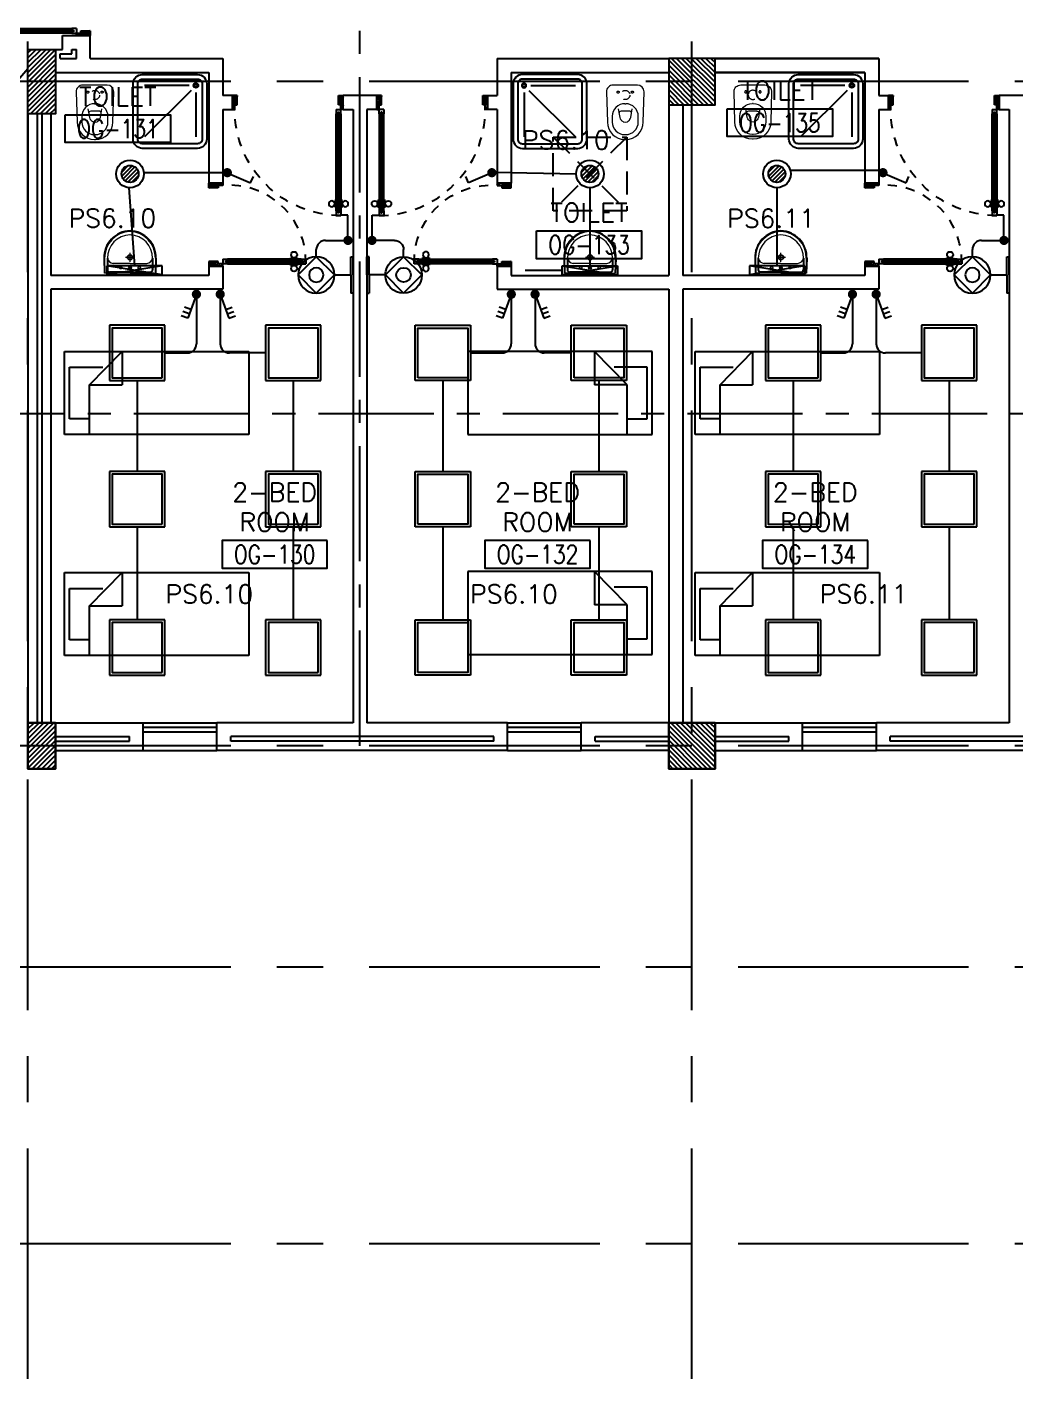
# Model space of a CAD drawing. Extents: x 0 to 92.9, y -1.3 to 78.2.
# Drawn here: x 50.03 to 60.76, y -1.33 to 13.33 of the extents above; entities that cross this region are included whole.
import ezdxf
from ezdxf.enums import TextEntityAlignment as Align

# ---------------------------------------------------------------- set-up
doc = ezdxf.new("R2010")
doc.units = 0
doc.header["$MEASUREMENT"] = 0
for name, pattern in [('CENTER', [2, 1.25, -0.25, 0.25, -0.25]), ('CENTERX2', [4, 2.5, -0.5, 0.5, -0.5]), ('DASHED', [0.75, 0.5, -0.25]), ('HIDDEN', [0.375, 0.25, -0.125]), ('HIDDEN2', [0.1875, 0.125, -0.0625])]:
    doc.linetypes.add(name, pattern=pattern)
doc.layers.get('0').update_dxf_attribs({"color": 11, "linetype": 'CONTINUOUS'})
for name, color, linetype in [('AXES', 11, 'CENTERX2'), ('AXES1', 11, 'CENTER'), ('COL', 11, 'CONTINUOUS'), ('DOOR', 11, 'CONTINUOUS'), ('E-CLINE', 2, 'CONTINUOUS'), ('E-LEGEND', 3, 'CONTINUOUS'), ('E-LITE', 4, 'CONTINUOUS'), ('E-SWITCH', 4, 'CONTINUOUS'), ('E-SWITCHS', 4, 'CONTINUOUS'), ('E-TEXT', 4, 'CONTINUOUS'), ('FIX', 11, 'CONTINUOUS'), ('FUR', 11, 'CONTINUOUS'), ('HAT', 11, 'CONTINUOUS'), ('INSUL', 11, 'CONTINUOUS'), ('RM-BOX', 11, 'CONTINUOUS'), ('RM-NAME', 11, 'CONTINUOUS'), ('RM-NO', 11, 'CONTINUOUS'), ('SHAFT', 11, 'CONTINUOUS'), ('TITLE', 4, 'CONTINUOUS'), ('WALL', 11, 'CONTINUOUS'), ('WIN', 11, 'CONTINUOUS')]:
    doc.layers.add(name, color=color, linetype=linetype)
doc.styles.add('ROMANS', font='ROMANS.shx', dxfattribs={"width": 0.6})

# ---------------------------------------------------------------- blocks, each defined once
blk = doc.blocks.new('AH20A')
at = {"layer": 'FUR'}
for p, q in [((0, 0.5), (0, -0.5)), ((1, 0.5), (0, 0.5)), ((0.1358, 0.5), (0.1358, -0.0987)), ((1, -0.5), (1, 0.5)), ((0.1358, 0.3112), (0.0277, 0.3112)), ((0.0277, 0.3112), (0.0277, -0.3087)), ((0.1358, -0.0987), (0.3125, -0.5)), ((0.1358, -0.0987), (0.3125, -0.0987)), ((0.3125, -0.5), (0.3125, -0.0987)), ((0.0277, -0.3087), (0.2076, -0.3087)), ((0, -0.5), (1, -0.5))]:
    blk.add_line(p, q, dxfattribs=at)
blk = doc.blocks.new('C-300')
at = {"layer": 'HAT', "linetype": 'ByBlock', "ltscale": 0.3}
h = blk.add_hatch(dxfattribs=at)
h.set_pattern_fill('ANSI31', color=8, scale=300, style=0)
h.set_pattern_definition([(45, (-258496.182, -82361.005), (-26.5165043, 26.5165043), [])])
h.paths.add_polyline_path([(300, 500), (0, 500), (0, 250), (300, 250)])
h.paths.add_polyline_path([(300, 250), (0, 250), (0, 0), (300, 0)])
at = {"layer": 'COL'}
blk.add_lwpolyline([(0, 500), (300, 500), (300, 0), (0, 0)], close=True, dxfattribs=at)
blk = doc.blocks.new('*X104')
at = {"color": 0}
for p, q in [((227929, 177123), (228395, 177590)), ((227929, 177176), (228342, 177590)), ((227929, 177229), (228289, 177590)), ((227929, 177282), (228236, 177590)), ((227929, 177335), (228183, 177590)), ((227929, 177388), (228130, 177590)), ((227929, 177441), (228077, 177590)), ((227929, 177494), (228024, 177590)), ((227929, 177547), (227971, 177590)), ((227948, 177090), (228429, 177570)), ((228001, 177090), (228429, 177517)), ((228054, 177090), (228429, 177464)), ((228107, 177090), (228429, 177411)), ((228161, 177090), (228429, 177358)), ((228214, 177090), (228429, 177305)), ((228267, 177090), (228429, 177252)), ((228320, 177090), (228429, 177199)), ((228373, 177090), (228429, 177146))]:
    blk.add_line(p, q, dxfattribs=at)
blk = doc.blocks.new('C11')
at = {"layer": 'HAT'}
h = blk.add_hatch(dxfattribs=at)
h.set_pattern_fill('ANSI31', color=256, scale=300, style=0)
h.set_pattern_definition([(45, (-248556.182, -75061.005), (-26.5165043, 26.5165043), [])])
h.paths.add_polyline_path([(300, 700), (0, 700), (0, 350), (300, 350)])
h.paths.add_polyline_path([(300, 350), (0, 350), (0, 0), (300, 0)])
at = {"layer": 'COL'}
blk.add_lwpolyline([(300, 700), (300, 0), (0, 0), (0, 700)], close=True, dxfattribs=at)
blk = doc.blocks.new('A$C272A55A0')
at = {"layer": 'DOOR', "color": 0, "linetype": 'ByBlock'}
for p, q in [((0, 900), (0, 1050)), ((50, 1050), (0, 1050)), ((50, 950), (50, 1050)), ((1750, 950), (1750, 1050)), ((1750, 1050), (1800, 1050)), ((1800, 1050), (1800, 900)), ((0, 900), (25, 900)), ((25, 950), (50, 950)), ((25, 900), (25, 950)), ((75, 900), (25, 900)), ((25, 850), (25, 900)), ((75, 900), (75, 850)), ((1725, 900), (1775, 900)), ((1725, 900), (1725, 850)), ((1775, 950), (1750, 950)), ((1775, 900), (1775, 950)), ((1800, 900), (1775, 900)), ((1775, 850), (1775, 900)), ((42, 850), (25, 850)), ((58, 870), (42, 870)), ((42, 870), (42, 850)), ((58, 850), (58, 870)), ((75, 850), (58, 850)), ((1725, 850), (1742, 850)), ((1742, 870), (1758, 870)), ((1742, 850), (1742, 870)), ((1758, 870), (1758, 850)), ((1758, 850), (1775, 850)), ((1718, 160), (1709, 160)), ((1709, 95), (1709, 160)), ((1725, 173), (1718, 173)), ((1718, 173), (1718, 83)), ((1718, 95), (1718, 160)), ((1775, 173), (1782, 173)), ((1782, 173), (1782, 83)), ((1782, 160), (1791, 160)), ((1782, 95), (1782, 160)), ((1791, 95), (1791, 160)), ((25, 50), (42, 50)), ((25, 50), (25, 0)), ((25, 0), (75, 0)), ((75, 0), (25, 0)), ((42, 50), (42, 30)), ((42, 30), (58, 30)), ((58, 50), (75, 50)), ((58, 50), (58, 30)), ((75, 50), (75, 0)), ((1718, 95), (1709, 95)), ((1725, 83), (1718, 83)), ((1742, 50), (1725, 50)), ((1725, 50), (1725, 0)), ((1775, 0), (1725, 0)), ((1725, 0), (1775, 0)), ((1742, 50), (1742, 30)), ((1758, 30), (1742, 30)), ((1775, 50), (1758, 50)), ((1758, 50), (1758, 30)), ((1775, 83), (1782, 83)), ((1775, 50), (1775, 0)), ((1782, 95), (1791, 95))]:
    blk.add_line(p, q, dxfattribs=at)
at = {"layer": 'DOOR', "color": 9, "linetype": 'ByBlock'}
for p, q in [((50, 1050), (0, 1010)), ((50, 1050), (0, 937)), ((50, 1050), (37, 950)), ((1750, 1050), (1800, 1010)), ((1750, 1050), (1800, 937)), ((1750, 1050), (1763, 950))]:
    blk.add_line(p, q, dxfattribs=at)
at = {"layer": 'DOOR', "linetype": 'ByBlock'}
for p, q in [((25, 850), (25, 50)), ((42, 850), (42, 50)), ((58, 850), (58, 50)), ((75, 50), (75, 850)), ((1725, 50), (1725, 850)), ((1742, 850), (1742, 50)), ((1758, 850), (1758, 50)), ((1775, 850), (1775, 50))]:
    blk.add_line(p, q, dxfattribs=at)
at = {"layer": 'DOOR', "color": 0, "linetype": 'ByBlock'}
for centre in [(1676, 128), (1824, 128)]:
    blk.add_circle(centre, 32.4, dxfattribs=at)
at = {"layer": 'DOOR', "color": 9, "linetype": 'ByBlock'}
for centre, radius, start, end in [((50, 1050), 54.4, 203.2074, 270), ((50, 1050), 34.4, 180, 270), ((50, 1050), 14.4, 180, 270), ((1750, 1050), 14.4, 270, 0), ((1750, 1050), 34.4, 270, 0), ((1750, 1050), 54.4, 270, 336.7926), ((50, 1050), 74.4, 227.7764, 270), ((50, 1050), 94.4, 238.0182, 270), ((50, 1050), 114, 244.0838, 257.3774), ((50, 1050), 134, 248.1598, 259.28), ((50, 1050), 154, 251.1053, 256.2858), ((1750, 1050), 74.4, 270, 312.2236), ((1750, 1050), 94.4, 270, 301.9818), ((1750, 1050), 114, 282.6226, 295.9162), ((1750, 1050), 134, 280.72, 291.8402), ((1750, 1050), 154, 283.7142, 288.8947)]:
    blk.add_arc(centre, radius, start, end, dxfattribs=at)
at = {"layer": 'DOOR', "linetype": 'HIDDEN', "ltscale": 0.5}
for centre, start, end in [((50, 851), 268.3174, 3.2965), ((1750, 851), 176.7035, 271.6826)]:
    blk.add_arc(centre, 851, start, end, dxfattribs=at)
at = {"layer": 'WALL', "linetype": 'ByBlock'}
blk.add_line((1800, 900), (1800, 1050), dxfattribs=at)
blk = doc.blocks.new('COL50')
at = {"layer": 'COL'}
blk.add_lwpolyline([(-250, 250), (-250, -250), (250, -250), (250, 250)], close=True, dxfattribs=at)
blk = doc.blocks.new('*X105')
at = {"color": 0}
for p, q in [((227929, 169910), (228408, 170390)), ((227929, 169963), (228355, 170390)), ((227929, 170017), (228302, 170390)), ((227929, 170070), (228249, 170390)), ((227929, 170123), (228196, 170390)), ((227929, 170176), (228143, 170390)), ((227929, 170229), (228090, 170390)), ((227929, 170282), (228037, 170390)), ((227929, 170335), (227984, 170390)), ((227961, 169890), (228429, 170357)), ((228014, 169890), (228429, 170304)), ((228067, 169890), (228429, 170251)), ((228120, 169890), (228429, 170198)), ((228173, 169890), (228429, 170145)), ((228226, 169890), (228429, 170092)), ((228279, 169890), (228429, 170039)), ((228332, 169890), (228429, 169986)), ((228385, 169890), (228429, 169933))]:
    blk.add_line(p, q, dxfattribs=at)
blk = doc.blocks.new('RM1')
at = {"layer": 'RM-BOX'}
blk.add_lwpolyline([(570, -200), (-570, -200), (-570, -500), (570, -500)], close=True, dxfattribs=at)
at = {"layer": 'RM-NAME', "style": 'ROMANS'}
for tag, p in [('ROOMNAME1', (0, 324)), ('ROOMNAME2', (0, 0))]:
    blk.add_attdef(tag, text='', height=200, dxfattribs=at).set_placement(p, align=Align.MIDDLE)
at = {"layer": 'RM-NO', "style": 'ROMANS', "width": 0.8}
blk.add_attdef('ROOMNO', text='', height=200, dxfattribs=at).set_placement((0, -350), align=Align.MIDDLE)
blk = doc.blocks.new('DOOR90')
at = {"layer": 'DOOR', "linetype": 'ByBlock'}
for p, q in [((0, 0), (-150, 0)), ((-200, -25), (-1000, -25)), ((-200, -42), (-1000, -42)), ((-200, -58), (-1000, -58)), ((-1000, -75), (-200, -75))]:
    blk.add_line(p, q, dxfattribs=at)
at = {"layer": 'DOOR', "color": 0, "linetype": 'ByBlock'}
for p, q in [((-150, 0), (-150, -25)), ((-150, 0), (0, 0)), ((0, -50), (0, 0)), ((-1050, -25), (-1050, -75)), ((-1050, -75), (-1050, -25)), ((-1000, -25), (-1050, -25)), ((-1000, -75), (-1050, -75)), ((-1020, -42), (-1020, -58)), ((-1000, -42), (-1020, -42)), ((-1000, -58), (-1020, -58)), ((-1000, -25), (-1000, -42)), ((-1000, -58), (-1000, -75)), ((-968, -25), (-968, -18)), ((-878, -18), (-968, -18)), ((-968, -75), (-968, -82)), ((-878, -82), (-968, -82)), ((-955, -18), (-955, -9)), ((-955, -9), (-890, -9)), ((-955, -18), (-890, -18)), ((-955, -82), (-955, -91)), ((-955, -82), (-890, -82)), ((-955, -91), (-890, -91)), ((-890, -18), (-890, -9)), ((-890, -82), (-890, -91)), ((-878, -25), (-878, -18)), ((-878, -75), (-878, -82)), ((-200, -42), (-200, -25)), ((-200, -25), (-150, -25)), ((-180, -42), (-200, -42)), ((-200, -75), (-200, -58)), ((-200, -58), (-180, -58)), ((-150, -75), (-200, -75)), ((-180, -58), (-180, -42)), ((-150, -75), (-150, -25)), ((-150, -25), (-100, -25)), ((-100, -25), (-100, -50)), ((-100, -50), (0, -50)), ((-150, -900), (-150, -875)), ((-150, -875), (-100, -875)), ((-100, -850), (0, -850)), ((-100, -875), (-100, -850)), ((0, -850), (0, -900)), ((0, -900), (-150, -900)), ((-150, -900), (0, -900))]:
    blk.add_line(p, q, dxfattribs=at)
at = {"layer": 'DOOR', "color": 9, "linetype": 'ByBlock'}
for p, q in [((0, -50), (-114, 0)), ((0, -50), (-40, 0)), ((0, -50), (-100, -37)), ((0, -850), (-114, -900)), ((0, -850), (-100, -863)), ((0, -850), (-40, -900))]:
    blk.add_line(p, q, dxfattribs=at)
at = {"layer": 'DOOR', "color": 0, "linetype": 'ByBlock'}
for centre in [(-923, 24), (-923, -124)]:
    blk.add_circle(centre, 32.4, dxfattribs=at)
at = {"layer": 'DOOR', "color": 9, "linetype": 'ByBlock'}
for centre, radius, start, end in [((0, -50), 74.4, 137.7764, 180), ((0, -50), 54.4, 113.2074, 180), ((0, -50), 154, 161.1053, 166.2858), ((0, -50), 134, 158.1598, 169.28), ((0, -50), 114, 154.0838, 167.3774), ((0, -50), 94.4, 148.0182, 180), ((0, -50), 34.4, 90, 180), ((0, -50), 14.4, 90, 180), ((0, -850), 134, 190.72, 201.8402), ((0, -850), 94.4, 180, 211.9818), ((0, -850), 74.4, 180, 222.2236), ((0, -850), 54.4, 180, 246.7926), ((0, -850), 34.4, 180, 270), ((0, -850), 14.4, 180, 270), ((0, -850), 154, 193.7142, 198.8947)]:
    blk.add_arc(centre, radius, start, end, dxfattribs=at)
at = {"layer": 'DOOR', "linetype": 'HIDDEN', "ltscale": 0.5}
blk.add_arc((-222, -50), 828, 178.2701, 275.003, dxfattribs=at)
blk = doc.blocks.new('DOOR100')
at = {"layer": 'DOOR', "color": 0, "linetype": 'ByBlock'}
for p, q in [((-92, 1206), (-92, 1141)), ((-83, 1206), (-92, 1206)), ((-83, 1129), (-83, 1219)), ((-76, 1219), (-83, 1219)), ((-83, 1206), (-83, 1141)), ((-76, 1251), (-76, 1301)), ((-76, 1301), (-26, 1301)), ((-26, 1301), (-76, 1301)), ((-59, 1251), (-76, 1251)), ((-59, 1251), (-59, 1271)), ((-43, 1271), (-59, 1271)), ((-43, 1251), (-43, 1271)), ((-26, 1251), (-43, 1251)), ((-26, 1251), (-26, 1301)), ((-26, 1219), (-19, 1219)), ((-19, 1129), (-19, 1219)), ((-19, 1206), (-19, 1141)), ((-19, 1206), (-10, 1206)), ((-10, 1206), (-10, 1141)), ((-83, 1141), (-92, 1141)), ((-76, 1129), (-83, 1129)), ((-26, 1129), (-19, 1129)), ((-19, 1141), (-10, 1141)), ((-1201, 0), (-1201, 150)), ((-1201, 150), (-1176, 150)), ((-1201, 150), (-1201, 0)), ((-1176, 150), (-1176, 100)), ((-76, 200), (-59, 200)), ((-76, 150), (-76, 200)), ((-76, 150), (-26, 150)), ((-59, 200), (-59, 180)), ((-59, 180), (-43, 180)), ((-43, 200), (-26, 200)), ((-43, 180), (-43, 200)), ((-26, 200), (-26, 150)), ((-1, 150), (-26, 150)), ((-26, 150), (-26, 100)), ((-1, 150), (-1, 0)), ((-1151, 0), (-1201, 0)), ((-1176, 100), (-1151, 100)), ((-1151, 100), (-1151, 0)), ((-51, 100), (-51, 0)), ((-26, 100), (-51, 100)), ((-51, 0), (-1, 0))]:
    blk.add_line(p, q, dxfattribs=at)
at = {"layer": 'DOOR', "linetype": 'ByBlock'}
for p, q in [((-76, 1251), (-76, 200)), ((-59, 200), (-59, 1251)), ((-43, 200), (-43, 1251)), ((-26, 200), (-26, 1251))]:
    blk.add_line(p, q, dxfattribs=at)
at = {"layer": 'DOOR', "color": 9, "linetype": 'ByBlock'}
for p, q in [((-1151, 0), (-1201, 114)), ((-1151, 0), (-1201, 40)), ((-1151, 0), (-1164, 100)), ((-51, 0), (-1, 114)), ((-51, 0), (-38, 100)), ((-51, 0), (-1, 40))]:
    blk.add_line(p, q, dxfattribs=at)
at = {"layer": 'DOOR', "color": 0, "linetype": 'ByBlock'}
for centre in [(-125, 1174), (22, 1174)]:
    blk.add_circle(centre, 32.4, dxfattribs=at)
at = {"layer": 'DOOR', "linetype": 'HIDDEN', "ltscale": 0.5}
blk.add_arc((-27, 152), 1149, 89.961, 180.0931, dxfattribs=at)
at = {"layer": 'DOOR', "color": 9, "linetype": 'ByBlock'}
for centre, radius, start, end in [((-1151, 0), 154, 103.7142, 108.8947), ((-51, 0), 154, 71.1053, 76.2858), ((-1151, 0), 134, 100.72, 111.8402), ((-1151, 0), 94.4, 90, 121.9818), ((-1151, 0), 74.4, 90, 132.2236), ((-1151, 0), 54.4, 90, 156.7926), ((-1151, 0), 34.4, 90, 180), ((-1151, 0), 14.4, 90, 180), ((-51, 0), 94.4, 58.0182, 90), ((-51, 0), 74.4, 47.7764, 90), ((-51, 0), 54.4, 23.2074, 90), ((-51, 0), 34.4, 0, 90), ((-51, 0), 14.4, 0, 90), ((-51, 0), 134, 68.1598, 79.28), ((-51, 0), 114, 64.0838, 77.3774)]:
    blk.add_arc(centre, radius, start, end, dxfattribs=at)
blk = doc.blocks.new('LAV1')
at = {"layer": 'FIX', "linetype": 'ByBlock', "ltscale": 0.3}
for p, q in [((-280, 210), (-275, 50)), ((-245, 210), (-245, 85)), ((245, 210), (245, 85)), ((280, 210), (275, 50)), ((0, 60), (-220, 60)), ((0, 60), (220, 60))]:
    blk.add_line(p, q, dxfattribs=at)
at = {"layer": 'FIX', "linetype": 'Continuous', "lineweight": 20}
for p, q in [((-275, 210), (-275, 50)), ((0, 155), (-181, 155)), ((0, 155), (181, 155)), ((275, 210), (275, 50)), ((0, 50), (-275, 50)), ((0, 50), (-252, 50)), ((0, 50), (275, 50)), ((0, 50), (252, 50))]:
    blk.add_line(p, q, dxfattribs=at)
at = {"layer": 'FIX', "linetype": 'DASHED', "lineweight": 20, "ltscale": 0.05}
for p, q in [((50, 220), (-50, 220)), ((0, 170), (0, 270)), ((0, 170), (0, 270))]:
    blk.add_line(p, q, dxfattribs=at)
at = {"layer": 'FIX', "lineweight": 20}
for p, q in [((16, 107), (-15, 107)), ((0, 92), (0, 123))]:
    blk.add_line(p, q, dxfattribs=at)
for centre, radius in [((0, 220), 29.5), ((0, 220), 22.5), ((0, 107), 15.5)]:
    blk.add_circle(centre, radius, dxfattribs=at)
at = {"layer": 'FIX', "linetype": 'HIDDEN', "lineweight": 20, "ltscale": 0.05}
for centre in [(-100, 107), (100, 107)]:
    blk.add_circle(centre, 12.4, dxfattribs=at)
at = {"layer": 'FIX', "linetype": 'ByBlock', "ltscale": 0.3}
for centre, radius, start, end in [((7, 220), 287, 91.3776, 182.0064), ((-7, 220), 287, 357.9936, 88.6224), ((-220, 85), 24.9, 179.7021, 269.9486), ((220, 85), 24.9, 270.0514, 0.2979)]:
    blk.add_arc(centre, radius, start, end, dxfattribs=at)
at = {"layer": 'FIX', "linetype": 'Continuous', "lineweight": 20}
for centre, radius, start, end in [((8, 217), 283, 91.6988, 181.351), ((8, 212), 253, 91.7328, 180.4884), ((-8, 217), 283, 358.649, 88.3012), ((-8, 212), 253, 359.5116, 88.2672), ((-179, 222), 66.9, 190.2006, 268.0786), ((179, 222), 66.9, 271.9214, 349.7994)]:
    blk.add_arc(centre, radius, start, end, dxfattribs=at)
blk = doc.blocks.new('SHR1')
at = {"layer": 'FIX'}
for p, q in [((-196, 196), (-700, 700)), ((-143, 218), (-143, 700)), ((-218, 143), (-700, 143))]:
    blk.add_line(p, q, dxfattribs=at)
for points in [[(-825, 125), (-825, 725, -0.414214), (-725, 825), (-125, 825, -0.414214), (-25, 725), (-25, 125, -0.414214), (-125, 25), (-725, 25, -0.414214)], [(-775, 125), (-775, 725, -0.414214), (-725, 775), (-125, 775, -0.414214), (-75, 725), (-75, 125, -0.414214), (-125, 75), (-725, 75, -0.414214)]]:
    blk.add_lwpolyline(points, format="xyb", close=True, dxfattribs=at)
for radius in [25, 15]:
    blk.add_circle((-143, 143), radius, dxfattribs=at)
blk = doc.blocks.new('WC1')
at = {"layer": 'FIX', "lineweight": 20}
for p, q in [((-210, 204), (-538, 194)), ((-727, 5), (-727, -5)), ((-674, 5), (-674, -5)), ((-534, 24), (-540, 0)), ((-540, 0), (-534, -24)), ((-475, 141), (-538, 141)), ((-395, 76), (-490, 60)), ((-339, 5), (-339, -5)), ((-137, 0), (-137, 131)), ((-137, -131), (-137, 0)), ((-538, -141), (-475, -141)), ((-490, -60), (-395, -76)), ((-538, -194), (-210, -204)), ((-213, -204), (-210, -204))]:
    blk.add_line(p, q, dxfattribs=at)
at = {"layer": 'FIX', "linetype": 'Continuous', "lineweight": 20}
blk.add_line((-420, -47), (-420, 45), dxfattribs=at)
at = {"layer": 'FIX', "linetype": 'HIDDEN2', "lineweight": 20, "ltscale": 0.3}
blk.add_circle((-245, 0), 49.8, dxfattribs=at)
at = {"layer": 'FIX', "linetype": 'HIDDEN', "lineweight": 20, "ltscale": 0.05}
for centre in [(-213, 78), (-213, -77)]:
    blk.add_circle(centre, 11.6, dxfattribs=at)
at = {"layer": 'FIX', "lineweight": 20}
for centre, radius, start, end in [((-538, 5), 189, 90, 180), ((-210, 131), 73, 360, 90), ((-538, 5), 136, 90, 180), ((-473, -7), 68.2, 128.9242, 152.8468), ((-464, -18), 82, 108.496, 128.9242), ((-475, 5), 136, 360, 90), ((-538, -5), 189, 180, 270), ((-538, -5), 136, 180, 270), ((-473, 7), 68.2, 207.1532, 231.0758), ((-464, 18), 82, 231.0758, 251.504), ((-475, -5), 136, 270, 0), ((-210, -131), 73, 270, 0)]:
    blk.add_arc(centre, radius, start, end, dxfattribs=at)
at = {"layer": 'FIX', "linetype": 'Continuous', "lineweight": 20}
for centre, start, end in [((-443, 46), 357.6662, 91.6121), ((-442, -46), 268.3879, 2.3338)]:
    blk.add_arc(centre, 22.3, start, end, dxfattribs=at)
blk = doc.blocks.new('1G1W')
for p, q in [((0, 0), (0.55, 0)), ((0.55, 0), (0.55, -0.15))]:
    blk.add_line(p, q)
at = {"const_width": 0.1}
blk.add_lwpolyline([(-0.05, 0, 1), (0.05, 0, 1)], format="xyb", close=True, dxfattribs=at)
blk = doc.blocks.new('*X49')
at = {"color": 0}
for p, q in [((21548.527, 18540.142), (21548.801, 18540.415)), ((21548.529, 18539.966), (21548.977, 18540.414)), ((21548.584, 18539.845), (21549.098, 18540.359)), ((21548.672, 18539.756), (21549.187, 18540.271)), ((21548.793, 18539.7), (21549.243, 18540.15)), ((21548.966, 18539.696), (21549.246, 18539.977))]:
    blk.add_line(p, q, dxfattribs=at)
blk = doc.blocks.new('SPOT')
at = {"layer": 'E-LITE'}
for radius in [0.6, 0.369]:
    blk.add_circle((0, 0), radius, dxfattribs=at)
at = {"layer": 'E-LITE', "color": 8}
blk.add_blockref('*X49', (-21548.886, -18540.056), dxfattribs=at)
blk = doc.blocks.new('L42')
at = {"layer": 'E-LITE'}
for p, q in [((0.3, 0.3), (-0.3, 0.3)), ((-0.3, 0.3), (-0.3, -0.3)), ((0.3, -0.3), (0.3, 0.3)), ((-0.3, -0.3), (0.3, -0.3))]:
    blk.add_line(p, q, dxfattribs=at)
at = {"layer": 'E-LITE', "color": 8}
blk.add_lwpolyline([(-0.27, 0.27), (-0.27, -0.27), (0.27, -0.27), (0.27, 0.27)], close=True, dxfattribs=at)
blk = doc.blocks.new('MR20')
at = {"layer": 'E-LITE'}
for p, q in [((-300, 100), (-300, 0)), ((-300, 100), (-300, 0)), ((-300, 0), (300, 0)), ((-300, 0), (300, 0)), ((-300, 0), (300, 0)), ((-300, 0), (-300, 0)), ((300, 0), (300, 100)), ((300, 0), (300, 100)), ((300, 0), (300, 0))]:
    blk.add_line(p, q, dxfattribs=at)
at = {"layer": 'E-LITE', "color": 3}
blk.add_line((300, 100), (-300, 100), dxfattribs=at)
at = {"layer": 'E-LITE', "color": 8}
for p, q in [((300, 0), (-300, 100)), ((300, 100), (-300, 0))]:
    blk.add_line(p, q, dxfattribs=at)
blk = doc.blocks.new('NL')
at = {"layer": 'E-LEGEND'}
blk.add_line((0, -193), (25, -193), dxfattribs=at)
at = {"layer": 'E-LITE'}
for p, q in [((0, 5), (0, 203)), ((25, 203), (0, 203)), ((25, 5), (25, 203)), ((0, 5), (0, -193)), ((25, 5), (25, -193))]:
    blk.add_line(p, q, dxfattribs=at)
at = {"layer": 'E-LITE', "color": 2}
blk.add_line((201, 5), (25, 5), dxfattribs=at)
at = {"layer": 'E-LITE', "color": 5}
blk.add_circle((398, 5), 198, dxfattribs=at)
at = {"layer": 'E-SWITCH', "color": 2}
for p, q in [((201, 5), (398, 203)), ((398, 203), (596, 5)), ((398, -193), (201, 5)), ((596, 5), (398, -193))]:
    blk.add_line(p, q, dxfattribs=at)
at = {"layer": 'E-SWITCH'}
blk.add_circle((398, 5), 78.5, dxfattribs=at)

msp = doc.modelspace()

# ---------------------------------------------------------------- linework, layer by layer
at = {"layer": 'AXES'}
for p, q in [((57.243, -1.327), (57.243, 77.486)), ((50.043, -1.327), (50.043, 77.136)), ((92.243, 12.738), (24.203, 12.738)), ((92.243, 5.538), (24.203, 5.538)), ((92.243, 3.138), (24.203, 3.138)), ((92.243, 0.138), (24.203, 0.138))]:
    msp.add_line(p, q, dxfattribs=at)
at = {"layer": 'AXES1'}
for p, q in [((53.643, 5.538), (53.643, 64.358)), ((82.443, 9.138), (21.803, 9.138)), ((82.443, 9.138), (40.153, 9.138))]:
    msp.add_line(p, q, dxfattribs=at)
at = {"layer": 'COL'}
msp.add_lwpolyline([(57.493, 5.788), (57.493, 5.288), (56.993, 5.288), (56.993, 5.788)], close=True, dxfattribs=at)
at = {"layer": 'E-CLINE', "color": 4, "linetype": 'ByBlock'}
for p, q in [((51.228, 9.497), (51.228, 8.511)), ((52.92, 9.497), (52.92, 8.511)), ((54.542, 9.497), (54.542, 8.511)), ((56.234, 9.497), (56.234, 8.511)), ((58.34, 9.497), (58.34, 8.511)), ((60.032, 9.497), (60.032, 8.511)), ((51.228, 7.911), (51.228, 6.904)), ((52.92, 7.911), (52.92, 6.904)), ((54.542, 7.911), (54.542, 6.904)), ((56.234, 7.911), (56.234, 6.904)), ((58.34, 7.911), (58.34, 6.904)), ((60.032, 7.911), (60.032, 6.904))]:
    msp.add_line(p, q, dxfattribs=at)
at = {"layer": 'E-LITE'}
for p, q in [((53.27, 11.017), (53.513, 11.017)), ((54.017, 11.017), (53.774, 11.017)), ((60.383, 11.017), (60.626, 11.017)), ((53.17, 10.839), (53.17, 10.917)), ((54.117, 10.839), (54.117, 10.917)), ((60.283, 10.839), (60.283, 10.917))]:
    msp.add_line(p, q, dxfattribs=at)
for centre in [(53.27, 10.917), (60.383, 10.917)]:
    msp.add_ellipse(centre, major_axis=(0.0707, 0.0707), ratio=1, start_param=0.785398, end_param=2.356194, dxfattribs=at)
at = {"layer": 'E-LITE', "extrusion": (0, 0, -1)}
msp.add_ellipse((54.017, 10.917), major_axis=(-0.0707, 0.0707), ratio=1, start_param=0.785398, end_param=2.356194, dxfattribs=at)
at = {"layer": 'E-SWITCH', "color": 4}
for p, q in [((52.205, 11.751), (51.299, 11.751)), ((55.987, 11.735), (55.098, 11.752)), ((59.324, 11.774), (58.31, 11.774)), ((51.139, 11.588), (51.199, 10.742)), ((56.137, 11.588), (56.137, 10.742)), ((58.164, 11.588), (58.164, 10.742)), ((51.87, 10.433), (51.776, 10.175)), ((51.87, 10.433), (51.87, 9.897)), ((52.128, 10.433), (52.128, 9.897)), ((52.128, 10.433), (52.222, 10.175)), ((55.284, 10.433), (55.19, 10.175)), ((55.284, 10.433), (55.284, 9.897)), ((55.542, 10.433), (55.542, 9.897)), ((55.542, 10.433), (55.636, 10.175)), ((58.983, 10.433), (58.889, 10.175)), ((58.983, 10.433), (58.983, 9.897)), ((59.24, 10.433), (59.24, 9.897)), ((59.24, 10.433), (59.335, 10.175)), ((51.81, 10.269), (51.74, 10.294)), ((52.188, 10.269), (52.258, 10.294)), ((55.224, 10.269), (55.154, 10.294)), ((55.601, 10.269), (55.672, 10.294)), ((58.923, 10.269), (58.852, 10.294)), ((59.3, 10.269), (59.371, 10.294)), ((51.776, 10.175), (51.706, 10.201)), ((51.793, 10.222), (51.723, 10.247)), ((52.205, 10.222), (52.275, 10.247)), ((52.222, 10.175), (52.292, 10.201)), ((55.19, 10.175), (55.119, 10.201)), ((55.207, 10.222), (55.137, 10.247)), ((55.619, 10.222), (55.689, 10.247)), ((55.636, 10.175), (55.706, 10.201)), ((58.889, 10.175), (58.818, 10.201)), ((58.906, 10.222), (58.835, 10.247)), ((59.317, 10.222), (59.388, 10.247)), ((59.335, 10.175), (59.405, 10.201)), ((51.528, 9.797), (51.77, 9.797)), ((52.62, 9.797), (52.228, 9.797)), ((54.842, 9.797), (55.184, 9.797)), ((55.934, 9.797), (55.642, 9.797)), ((58.64, 9.797), (58.883, 9.797)), ((59.732, 9.797), (59.34, 9.797))]:
    msp.add_line(p, q, dxfattribs=at)
at = {"layer": 'E-SWITCH', "color": 4, "const_width": 0.05}
for points in [[(51.87, 10.458, 1), (51.87, 10.408, 1)], [(52.128, 10.458, -1), (52.128, 10.408, -1)], [(55.284, 10.458, 1), (55.284, 10.408, 1)], [(55.542, 10.458, -1), (55.542, 10.408, -1)], [(58.983, 10.458, 1), (58.983, 10.408, 1)], [(59.24, 10.458, -1), (59.24, 10.408, -1)]]:
    msp.add_lwpolyline(points, format="xyb", close=True, dxfattribs=at)
at = {"layer": 'E-SWITCH', "color": 4}
for centre, start, end in [((51.77, 9.897), 270, 0), ((52.228, 9.897), 180, 270), ((55.184, 9.897), 270, 0), ((55.642, 9.897), 180, 270), ((58.883, 9.897), 270, 0), ((59.34, 9.897), 180, 270)]:
    msp.add_arc(centre, 0.1, start, end, dxfattribs=at)
at = {"layer": 'INSUL'}
for p, q in [((50.518, 13.088), (50.568, 13.088)), ((50.518, 13.038), (50.518, 13.088)), ((50.568, 12.988), (50.568, 13.088)), ((50.393, 13.038), (50.518, 13.038)), ((50.393, 12.988), (50.568, 12.988)), ((50.143, 12.388), (50.143, 5.788)), ((50.193, 12.388), (50.193, 5.788)), ((50.343, 5.638), (51.143, 5.638)), ((50.343, 5.588), (51.143, 5.588)), ((51.143, 5.588), (51.143, 5.638)), ((55.093, 5.638), (52.243, 5.638)), ((52.243, 5.588), (52.243, 5.638)), ((55.093, 5.588), (52.243, 5.588)), ((55.093, 5.588), (55.093, 5.638)), ((56.193, 5.638), (56.993, 5.638)), ((56.193, 5.588), (56.193, 5.638)), ((56.193, 5.588), (56.993, 5.588)), ((57.493, 5.638), (58.293, 5.638)), ((57.493, 5.588), (58.293, 5.588)), ((58.293, 5.588), (58.293, 5.638)), ((62.293, 5.638), (59.393, 5.638)), ((59.393, 5.588), (59.393, 5.638)), ((62.293, 5.588), (59.393, 5.588))]:
    msp.add_line(p, q, dxfattribs=at)
at = {"layer": 'SHAFT'}
msp.add_line((50.043, 12.878), (43.648, 5.438), dxfattribs=at)
at = {"layer": 'SHAFT', "linetype": 'HIDDEN'}
for p, q in [((56.537, 12.138), (55.737, 11.338)), ((55.737, 12.138), (56.537, 11.338))]:
    msp.add_line(p, q, dxfattribs=at)
msp.add_lwpolyline([(55.737, 12.138), (56.537, 12.138), (56.537, 11.338), (55.737, 11.338)], close=True, dxfattribs=at)
at = {"layer": 'TITLE', "linetype": 'Continuous'}
msp.add_line((55.837, 10.692), (55.435, 10.692), dxfattribs=at)
at = {"layer": 'WALL'}
for p, q in [((50.418, 13.238), (50.718, 13.238)), ((50.418, 13.088), (50.418, 13.238)), ((50.718, 12.988), (50.718, 13.238)), ((50.043, 12.988), (50.043, 13.088)), ((50.043, 12.988), (50.043, 13.088)), ((50.043, 13.088), (50.418, 13.088)), ((50.718, 12.988), (51.243, 12.988)), ((52.156, 12.988), (52.156, 12.588)), ((55.131, 12.988), (55.131, 12.588)), ((59.268, 12.988), (59.268, 12.588)), ((50.343, 12.838), (52.006, 12.838)), ((50.343, 12.838), (51.243, 12.838)), ((52.006, 12.838), (52.006, 11.638)), ((55.281, 12.838), (55.281, 11.638)), ((59.118, 12.838), (59.118, 11.638)), ((52.262, 12.588), (52.156, 12.588)), ((55.025, 12.588), (55.131, 12.588)), ((56.993, 12.488), (56.993, 10.638)), ((57.143, 12.488), (57.143, 10.638)), ((50.043, 12.388), (50.043, 5.788)), ((50.293, 12.388), (50.293, 10.638)), ((52.156, 12.438), (52.156, 11.638)), ((53.568, 12.438), (53.568, 5.788)), ((53.718, 12.438), (53.718, 5.788)), ((55.131, 12.438), (55.131, 11.638)), ((59.268, 12.438), (59.268, 11.638)), ((60.681, 12.438), (60.681, 5.788)), ((52.156, 11.638), (52.006, 11.638)), ((55.131, 11.638), (55.281, 11.638)), ((59.268, 11.638), (59.118, 11.638)), ((52.005, 10.738), (52.005, 10.638)), ((52.156, 10.738), (52.006, 10.738)), ((52.155, 10.738), (52.155, 10.488)), ((55.131, 10.738), (55.131, 10.488)), ((55.131, 10.738), (55.281, 10.738)), ((55.281, 10.738), (55.281, 10.638)), ((59.118, 10.738), (59.118, 10.638)), ((59.268, 10.738), (59.118, 10.738)), ((59.268, 10.738), (59.268, 10.488)), ((52.005, 10.638), (50.293, 10.638)), ((55.281, 10.638), (56.993, 10.638)), ((59.118, 10.638), (57.143, 10.638)), ((50.293, 10.488), (50.293, 5.788)), ((52.155, 10.488), (50.293, 10.488)), ((55.131, 10.488), (56.993, 10.488)), ((56.993, 10.488), (56.993, 5.788)), ((57.143, 10.488), (57.143, 5.788)), ((59.268, 10.488), (57.143, 10.488)), ((50.343, 5.788), (51.293, 5.788)), ((51.293, 5.488), (51.293, 5.788)), ((53.568, 5.788), (52.093, 5.788)), ((52.093, 5.488), (52.093, 5.788)), ((55.243, 5.788), (53.718, 5.788)), ((55.243, 5.488), (55.243, 5.788)), ((56.993, 5.788), (56.043, 5.788)), ((56.043, 5.488), (56.043, 5.788)), ((57.493, 5.788), (58.443, 5.788)), ((58.443, 5.488), (58.443, 5.788)), ((60.681, 5.788), (59.243, 5.788)), ((59.243, 5.488), (59.243, 5.788)), ((50.343, 5.488), (51.293, 5.488)), ((55.243, 5.488), (52.093, 5.488)), ((56.993, 5.488), (56.043, 5.488)), ((57.493, 5.488), (58.443, 5.488)), ((62.443, 5.488), (59.243, 5.488))]:
    msp.add_line(p, q, dxfattribs=at)
at = {"layer": 'WALL', "linetype": 'ByBlock'}
for p, q in [((50.718, 12.988), (52.156, 12.988)), ((55.131, 12.988), (56.993, 12.988)), ((59.268, 12.988), (57.493, 12.988)), ((57.493, 12.988), (59.268, 12.988)), ((55.281, 12.838), (56.993, 12.838)), ((59.118, 12.838), (57.493, 12.838)), ((57.493, 12.838), (59.118, 12.838)), ((52.262, 12.438), (52.262, 12.588)), ((53.825, 12.588), (53.462, 12.588)), ((53.462, 12.438), (53.462, 12.588)), ((53.825, 12.438), (53.825, 12.588)), ((55.025, 12.438), (55.025, 12.588)), ((59.268, 12.588), (59.375, 12.588)), ((60.937, 12.588), (60.575, 12.588)), ((52.156, 12.438), (52.262, 12.438)), ((53.462, 12.438), (53.568, 12.438)), ((53.825, 12.438), (53.718, 12.438)), ((55.131, 12.438), (55.025, 12.438)), ((59.268, 12.438), (59.375, 12.438)), ((60.575, 12.438), (60.681, 12.438))]:
    msp.add_line(p, q, dxfattribs=at)
at = {"layer": 'WALL', "color": 2, "linetype": 'ByBlock'}
for p, q in [((59.375, 12.588), (59.375, 12.438)), ((60.575, 12.588), (60.575, 12.438))]:
    msp.add_line(p, q, dxfattribs=at)
at = {"layer": 'WALL', "linetype": 'ByBlock', "ltscale": 0.3}
for points in [[(50.343, 12.388), (50.043, 12.388), (50.043, 13.088), (50.343, 13.088)], [(56.993, 12.488), (57.493, 12.488), (57.493, 12.988), (56.993, 12.988)], [(50.043, 5.288), (50.343, 5.288), (50.343, 5.788), (50.043, 5.788)], [(56.993, 5.288), (57.493, 5.288), (57.493, 5.788), (56.993, 5.788)]]:
    msp.add_lwpolyline(points, close=True, dxfattribs=at)
at = {"layer": 'WIN', "color": 1}
msp.add_line((50.393, 12.988), (50.393, 13.038), dxfattribs=at)
at = {"layer": 'WIN'}
for p, q in [((51.293, 5.788), (52.093, 5.788)), ((51.293, 5.738), (52.093, 5.738)), ((55.243, 5.788), (56.043, 5.788)), ((55.243, 5.738), (56.043, 5.738)), ((58.443, 5.788), (59.243, 5.788)), ((58.443, 5.738), (59.243, 5.738)), ((51.293, 5.688), (52.093, 5.688)), ((55.243, 5.688), (56.043, 5.688)), ((58.443, 5.688), (59.243, 5.688)), ((51.293, 5.488), (52.093, 5.488)), ((55.243, 5.488), (56.043, 5.488)), ((58.443, 5.488), (59.243, 5.488))]:
    msp.add_line(p, q, dxfattribs=at)

# ---------------------------------------------------------------- block references
at = {"layer": 'COL', "linetype": 'ByBlock', "xscale": 0.001000000003841706, "yscale": 0.000999999996565748, "zscale": 0.001}
msp.add_blockref('C11', (50.043, 12.388), dxfattribs=at)
at = {"layer": 'COL', "xscale": 0.001000000003841706, "yscale": 0.000999999996565748, "zscale": 0.001, "rotation": 180}
msp.add_blockref('COL50', (57.243, 12.738), dxfattribs=at)
at = {"layer": 'COL', "color": 6, "linetype": 'ByBlock', "ltscale": 0.3, "xscale": 0.001000000003841706, "yscale": 0.000999999996565748, "zscale": 0.001}
msp.add_blockref('C-300', (50.043, 5.288), dxfattribs=at)
at = {"layer": 'DOOR', "color": 0, "linetype": 'ByBlock', "yscale": 0.000999999996565748, "zscale": 0.001}
for name, p, xscale, rotation in [('A$C272A55A0', (49.668, 13.238), -0.000999999996565748, 270), ('DOOR100', (53.462, 12.588), -0.001000000003841706, 180), ('DOOR100', (53.825, 12.588), 0.001000000003841706, 180), ('DOOR100', (60.575, 12.588), -0.001000000003841706, 180), ('DOOR90', (52.006, 10.738), 0.001000000003841706, 180), ('DOOR90', (55.281, 10.738), -0.001000000003841706, 180), ('DOOR90', (59.118, 10.738), 0.001000000003841706, 180)]:
    msp.add_blockref(name, p, dxfattribs=dict(at, xscale=xscale, rotation=rotation))
at = {"layer": 'E-LITE', "color": 4, "xscale": 0.25, "yscale": 0.25, "zscale": 0.25, "rotation": 180}
for p in [(51.15, 11.738), (56.137, 11.738), (58.164, 11.738)]:
    msp.add_blockref('SPOT', p, dxfattribs=at)
at = {"layer": 'E-LITE', "extrusion": (0, 0, -1), "xscale": 0.4999999946448952, "yscale": 0.4999999946448952, "zscale": -0.5, "rotation": 90}
for p in [(-53.513, 11.017), (-60.626, 11.017)]:
    msp.add_blockref('1G1W', p, dxfattribs=at)
at = {"layer": 'E-LITE', "xscale": 0.4999999946448952, "yscale": 0.4999999946448952, "zscale": 0.5, "rotation": 90}
msp.add_blockref('1G1W', (53.774, 11.017), dxfattribs=at)
at = {"layer": 'E-LITE', "extrusion": (0, 0, -1), "xscale": 0.0009999999892897904, "yscale": 0.0009999999892897904, "zscale": -0.001}
for p in [(-53.568, 10.637), (-60.681, 10.637)]:
    msp.add_blockref('NL', p, dxfattribs=at)
at = {"layer": 'E-LITE', "xscale": 0.0009999999892897904, "yscale": 0.0009999999892897904, "zscale": 0.001}
msp.add_blockref('NL', (53.718, 10.637), dxfattribs=at)
at = {"layer": 'E-LITE', "color": 4, "rotation": 180}
for p in [(51.228, 9.797), (52.92, 9.797), (58.34, 9.797), (60.032, 9.797), (51.228, 8.211), (52.92, 8.211), (58.34, 8.211), (60.032, 8.211), (51.228, 6.604), (52.92, 6.604), (58.34, 6.604), (60.032, 6.604)]:
    msp.add_blockref('L42', p, dxfattribs=at)
at = {"layer": 'E-LITE', "color": 4, "xscale": -1, "rotation": 180}
for p in [(54.542, 9.797), (56.234, 9.797), (54.542, 8.211), (56.234, 8.211), (54.542, 6.604), (56.234, 6.604)]:
    msp.add_blockref('L42', p, dxfattribs=at)
at = {"layer": 'E-SWITCH', "color": 4, "yscale": 0.5, "zscale": 0.5}
for p, xscale, rotation in [((52.205, 11.751), -0.5000000000007923, 156.5431767263067), ((55.073, 11.751), 0.5000000000007923, 203.4568232736933), ((59.314, 11.751), -0.5000000000007923, 156.5431767263067)]:
    msp.add_blockref('1G1W', p, dxfattribs=dict(at, xscale=xscale, rotation=rotation))
at = {"layer": 'E-SWITCHS', "color": 4, "yscale": 0.0009999999892897904, "zscale": 0.001}
for p, xscale in [((51.199, 10.642), 0.0009999999892897904), ((56.137, 10.642), -0.0009999999892897904), ((58.166, 10.642), 0.0009999999892897904)]:
    msp.add_blockref('MR20', p, dxfattribs=dict(at, xscale=xscale))
at = {"layer": 'FIX'}
for name, p, xscale, yscale, zscale, rotation in [('SHR1', (52.008, 12.84), 0.000999999996565748, 0.000999999996565748, 0.001, 90), ('SHR1', (55.279, 12.84), -0.000999999996565748, 0.000999999996565748, 0.001, 270), ('SHR1', (59.12, 12.84), 0.000999999996565748, 0.000999999996565748, 0.001, 90), ('WC1', (50.77, 12.838), 0.000999999996565748, 0.000999999996565748, 0.001, 90), ('WC1', (56.52, 12.838), 0.000999999996565748, 0.000999999996565748, 0.001, 90), ('WC1', (57.903, 12.84), -0.000999999996565748, 0.000999999996565748, 0.001, 270), ('AH20A', (50.439, 9.364), -2, 0.9000000000014552, 2, 180), ('AH20A', (56.813, 9.364), 2, 0.9000000000014552, 2, 180), ('AH20A', (57.276, 9.364), -2, 0.9000000000014552, 2, 180), ('AH20A', (50.439, 6.966), -2, 0.9000000000014552, 2, 180), ('AH20A', (56.813, 6.978), 2, 0.9000000000014552, 2, 180), ('AH20A', (57.276, 6.966), -2, 0.9000000000014552, 2, 180)]:
    msp.add_blockref(name, p, dxfattribs=dict(at, xscale=xscale, yscale=yscale, zscale=zscale, rotation=rotation))
at = {"layer": 'FIX', "linetype": 'ByBlock', "ltscale": 0.3, "xscale": 0.001000000003841706, "yscale": 0.000999999996565748, "zscale": 0.001}
for p in [(51.15, 10.613), (56.137, 10.613), (58.207, 10.613)]:
    msp.add_blockref('LAV1', p, dxfattribs=at)
at = {"layer": 'HAT', "xscale": -0.001000000003841706, "yscale": 0.000999999996565748, "zscale": 0.001, "rotation": 180}
for name in ['*X105', '*X104']:
    msp.add_blockref(name, (-170.935, 182.877), dxfattribs=at)
at = {"layer": 'RM-NAME'}
ref = msp.add_blockref('RM1', (51.018, 12.577), dxfattribs=dict(at, xscale=-0.001000000003841706, yscale=0.000999999996565748, zscale=0.001))
ref.add_attrib('ROOMNO', 'OG-131', dxfattribs={"layer": 'RM-NO', "height": 0.2, "style": 'ROMANS', "width": 0.8}).set_placement((51.018, 12.227), align=Align.MIDDLE)
ref.add_attrib('ROOMNAME2', 'TOILET', dxfattribs={"height": 0.2, "style": 'ROMANS'}).set_placement((51.018, 12.577), align=Align.MIDDLE)
ref = msp.add_blockref('RM1', (58.195, 12.642), dxfattribs=dict(at, xscale=-0.001000000003841706, yscale=0.000999999996565748, zscale=0.001))
ref.add_attrib('ROOMNO', 'OG-135', dxfattribs={"layer": 'RM-NO', "height": 0.2, "style": 'ROMANS', "width": 0.8}).set_placement((58.195, 12.292), align=Align.MIDDLE)
ref.add_attrib('ROOMNAME2', 'TOILET', dxfattribs={"height": 0.2, "style": 'ROMANS'}).set_placement((58.195, 12.642), align=Align.MIDDLE)
ref = msp.add_blockref('RM1', (56.127, 11.319), dxfattribs=dict(at, xscale=-0.001000000003841706, yscale=0.000999999996565748, zscale=0.001))
ref.add_attrib('ROOMNO', 'OG-133', dxfattribs={"layer": 'RM-NO', "height": 0.2, "style": 'ROMANS', "width": 0.8}).set_placement((56.127, 10.969), align=Align.MIDDLE)
ref.add_attrib('ROOMNAME2', 'TOILET', dxfattribs={"height": 0.2, "style": 'ROMANS'}).set_placement((56.127, 11.319), align=Align.MIDDLE)
at = {"layer": 'RM-NAME', "xscale": 0.001000000003841706, "yscale": 0.000999999996565748, "zscale": 0.001}
for p, values in [((52.718, 7.963), {'ROOMNO': 'OG-130', 'ROOMNAME2': 'ROOM', 'ROOMNAME1': '2-BED'}), ((55.568, 7.963), {'ROOMNO': 'OG-132', 'ROOMNAME2': 'ROOM', 'ROOMNAME1': '2-BED'}), ((58.579, 7.963), {'ROOMNO': 'OG-134', 'ROOMNAME2': 'ROOM', 'ROOMNAME1': '2-BED'})]:
    msp.add_blockref('RM1', p, dxfattribs=at).add_auto_attribs(values)

# ---------------------------------------------------------------- texts
at = {"layer": 'E-TEXT', "color": 4, "style": 'ROMANS'}
for s, p in [(' PS6.10', (55.262, 12.005)), (' PS6.10', (50.346, 11.157)), (' PS6.11', (57.487, 11.156)), (' PS6.10', (51.397, 7.083)), (' PS6.10', (54.7, 7.083)), (' PS6.11', (58.491, 7.083))]:
    msp.add_text(s, height=0.2, dxfattribs=at).set_placement(p)

doc.saveas('drawing.dxf')
